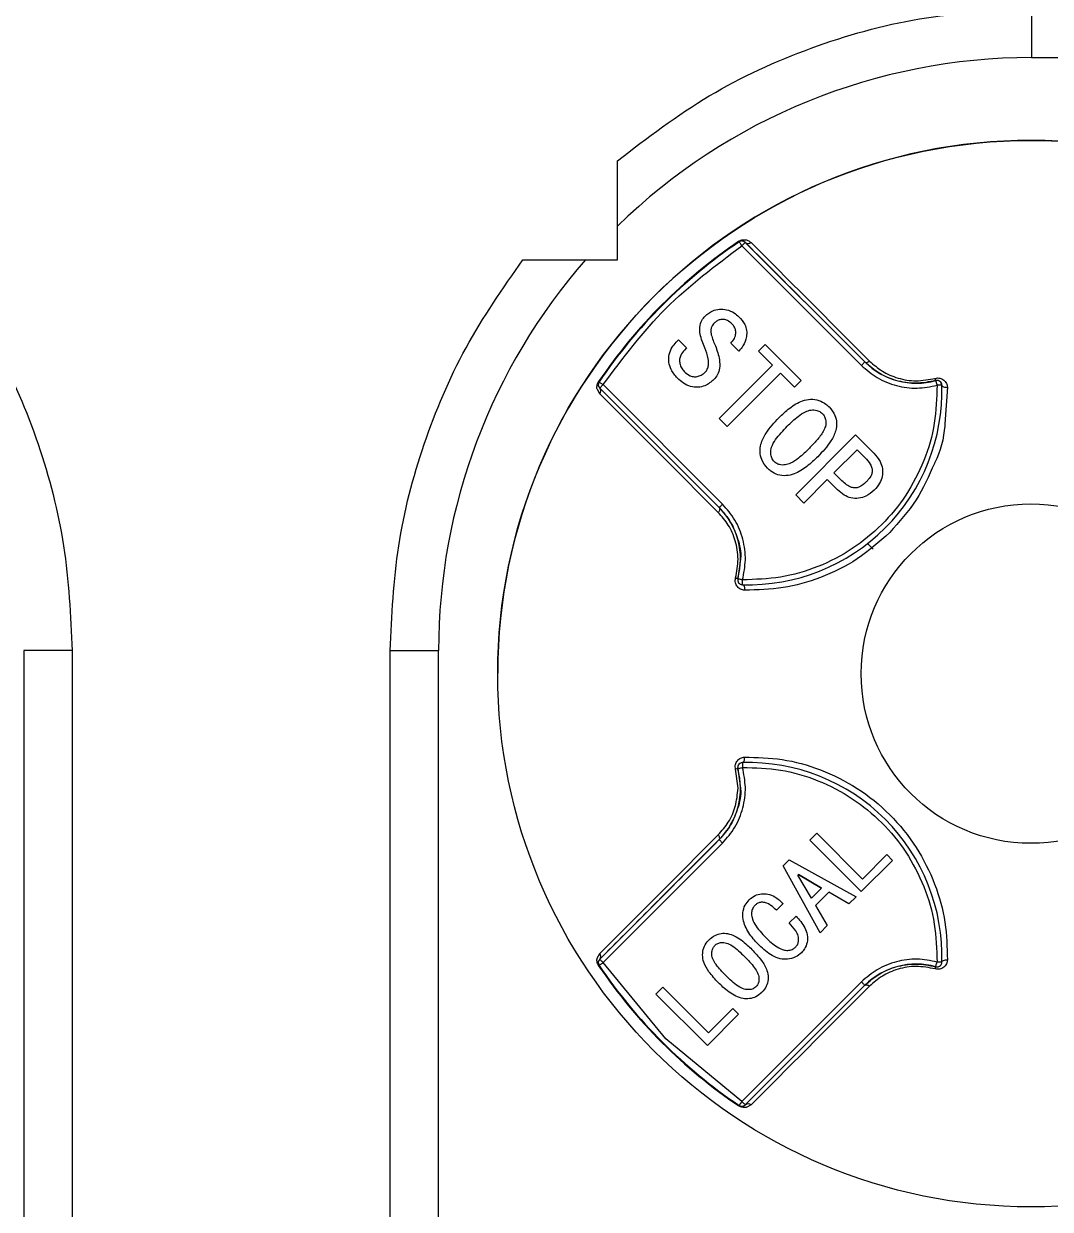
# Model space of a CAD drawing. Header units: millimetres. Extents: x 2028 to 4172, y 863 to 2379.
# Drawn here: x 2657.67 to 2700.04, y 2086.87 to 2135.79 of the extents above; entities that cross this region are included whole.
import ezdxf

# ---------------------------------------------------------------- set-up
doc = ezdxf.new("R2010")
doc.units = ezdxf.units.MM

msp = doc.modelspace()

# ---------------------------------------------------------------- linework, layer by layer
at = {"color": 7, "linetype": 'Continuous', "lineweight": 25}
for p, q in [((2699.259, 2136.387), (2699.259, 2134.387)), ((2699.259, 2134.387), (2749.75, 2134.387)), ((2682.177, 2126.049), (2682.177, 2130.135)), ((2687.186, 2126.807), (2687.199, 2126.787)), ((2687.199, 2126.787), (2687.199, 2126.787)), ((2687.311, 2126.622), (2692.244, 2121.689)), ((2687.453, 2126.763), (2692.385, 2121.83)), ((2687.453, 2126.763), (2687.453, 2126.763)), ((2678.276, 2126.049), (2682.177, 2126.049)), ((2686.173, 2123.436), (2686.173, 2123.436)), ((2686.897, 2123.407), (2686.897, 2123.407)), ((2686.031, 2123.056), (2686.031, 2123.056)), ((2687.06, 2123.03), (2687.06, 2123.03)), ((2684.596, 2122.64), (2684.697, 2122.741)), ((2684.697, 2122.741), (2685.03, 2122.408)), ((2685.03, 2122.408), (2684.943, 2122.321)), ((2685.03, 2122.408), (2684.943, 2122.321)), ((2687.187, 2122.278), (2686.854, 2122.611)), ((2687.187, 2122.278), (2686.854, 2122.611)), ((2687.997, 2122.278), (2688.272, 2122.553)), ((2688.272, 2122.553), (2689.763, 2121.062)), ((2684.74, 2121.888), (2684.74, 2121.888)), ((2684.943, 2122.321), (2684.943, 2122.321)), ((2687.187, 2122.278), (2687.187, 2122.278)), ((2688.576, 2121.699), (2687.997, 2122.278)), ((2688.576, 2121.699), (2687.997, 2122.278)), ((2685.932, 2121.847), (2685.932, 2121.847)), ((2686.376, 2119.499), (2688.576, 2121.699)), ((2688.576, 2121.699), (2688.576, 2121.699)), ((2692.385, 2121.83), (2692.385, 2121.83)), ((2681.418, 2121.006), (2681.398, 2121.02)), ((2681.418, 2121.006), (2681.418, 2121.006)), ((2684.654, 2121.163), (2684.654, 2121.163)), ((2686.159, 2121.105), (2686.159, 2121.105)), ((2688.909, 2121.366), (2686.709, 2119.166)), ((2688.909, 2121.366), (2686.709, 2119.166)), ((2689.488, 2120.787), (2688.909, 2121.366)), ((2688.909, 2121.366), (2688.909, 2121.366)), ((2689.488, 2120.787), (2688.909, 2121.366)), ((2689.763, 2121.062), (2689.488, 2120.787)), ((2689.763, 2121.062), (2689.488, 2120.787)), ((2681.446, 2120.517), (2681.347, 2120.695)), ((2681.384, 2120.894), (2681.384, 2120.894)), ((2686.375, 2115.82), (2681.442, 2120.753)), ((2686.516, 2115.961), (2681.584, 2120.894)), ((2689.488, 2120.787), (2689.488, 2120.787)), ((2695.567, 2120.63), (2695.567, 2120.63)), ((2695.791, 2120.784), (2695.687, 2119.272)), ((2686.709, 2119.166), (2686.376, 2119.499)), ((2686.709, 2119.166), (2686.376, 2119.499)), ((2690.631, 2119.702), (2690.631, 2119.702)), ((2686.709, 2119.166), (2686.709, 2119.166)), ((2689.184, 2119.181), (2689.184, 2119.181)), ((2690.742, 2119.122), (2690.742, 2119.122)), ((2689.531, 2116.344), (2692.006, 2118.819)), ((2692.006, 2118.819), (2692.759, 2118.066)), ((2688.535, 2118.311), (2688.535, 2118.311)), ((2691.109, 2117.256), (2692.064, 2118.211)), ((2691.109, 2117.256), (2692.064, 2118.211)), ((2692.064, 2118.211), (2692.397, 2117.878)), ((2692.064, 2118.211), (2692.064, 2118.211)), ((2692.064, 2118.211), (2692.397, 2117.878)), ((2690.443, 2117.921), (2690.443, 2117.921)), ((2692.397, 2117.878), (2692.397, 2117.878)), ((2688.373, 2117.444), (2688.373, 2117.444)), ((2691.442, 2116.923), (2691.109, 2117.256)), ((2691.109, 2117.256), (2691.109, 2117.256)), ((2692.689, 2117.334), (2692.689, 2117.334)), ((2690.834, 2116.981), (2689.864, 2116.011)), ((2690.834, 2116.981), (2689.864, 2116.011)), ((2691.253, 2116.561), (2690.834, 2116.981)), ((2690.834, 2116.981), (2690.834, 2116.981)), ((2691.253, 2116.561), (2690.834, 2116.981)), ((2691.253, 2116.561), (2691.253, 2116.561)), ((2692.773, 2116.546), (2692.773, 2116.546)), ((2689.864, 2116.011), (2689.531, 2116.344)), ((2689.864, 2116.011), (2689.531, 2116.344)), ((2689.864, 2116.011), (2689.864, 2116.011)), ((2692.499, 2114.339), (2692.729, 2114.109)), ((2687.252, 2113.696), (2687.144, 2112.895)), ((2687.137, 2112.842), (2687.137, 2112.842)), ((2687.331, 2112.642), (2687.337, 2112.842)), ((2657.674, 2109.923), (2657.674, 2062.346)), ((2659.674, 2109.923), (2659.674, 2062.146)), ((2672.795, 2062.146), (2672.795, 2109.923)), ((2674.795, 2062.346), (2674.795, 2109.923)), ((2677.234, 2108.995), (2677.234, 2108.995)), ((2687.331, 2105.3), (2687.337, 2105.1)), ((2687.152, 2104.243), (2687.051, 2105.026)), ((2687.137, 2105.101), (2687.137, 2105.101)), ((2687.144, 2105.047), (2687.253, 2104.24)), ((2690.116, 2102.099), (2690.401, 2102.384)), ((2690.401, 2102.384), (2692.287, 2100.498)), ((2681.442, 2097.19), (2686.375, 2102.122)), ((2681.584, 2097.048), (2686.516, 2101.981)), ((2686.375, 2102.122), (2686.375, 2102.122)), ((2692.237, 2099.977), (2690.116, 2102.099)), ((2692.237, 2099.977), (2690.116, 2102.099)), ((2692.287, 2100.498), (2693.292, 2101.503)), ((2693.292, 2101.503), (2693.528, 2101.267)), ((2689.012, 2101.044), (2689.26, 2101.292)), ((2690.538, 2098.278), (2689.012, 2101.044)), ((2690.538, 2098.278), (2689.012, 2101.044)), ((2689.26, 2101.292), (2692.026, 2099.766)), ((2693.528, 2101.267), (2692.237, 2099.977)), ((2693.528, 2101.267), (2692.237, 2099.977)), ((2689.645, 2100.684), (2689.62, 2100.66)), ((2689.645, 2100.684), (2689.62, 2100.66)), ((2690.178, 2099.704), (2689.62, 2100.66)), ((2689.62, 2100.66), (2689.62, 2100.66)), ((2689.645, 2100.684), (2690.6, 2100.126)), ((2689.645, 2100.684), (2689.645, 2100.684)), ((2690.6, 2100.126), (2689.645, 2100.684)), ((2690.6, 2100.126), (2690.178, 2099.704)), ((2690.898, 2099.952), (2690.352, 2099.407)), ((2690.898, 2099.952), (2690.352, 2099.407)), ((2690.6, 2100.126), (2690.6, 2100.126)), ((2691.729, 2099.469), (2690.898, 2099.952)), ((2690.898, 2099.952), (2690.898, 2099.952)), ((2691.729, 2099.469), (2690.898, 2099.952)), ((2692.237, 2099.977), (2692.237, 2099.977)), ((2687.846, 2099.407), (2687.846, 2099.407)), ((2689.012, 2099.481), (2688.739, 2099.208)), ((2689.012, 2099.481), (2688.739, 2099.208)), ((2690.352, 2099.407), (2690.836, 2098.575)), ((2690.352, 2099.407), (2690.352, 2099.407)), ((2692.026, 2099.766), (2691.729, 2099.469)), ((2692.026, 2099.766), (2691.729, 2099.469)), ((2691.729, 2099.469), (2691.729, 2099.469)), ((2688.739, 2099.208), (2688.739, 2099.208)), ((2689.26, 2098.687), (2689.545, 2098.972)), ((2687.739, 2098.869), (2687.739, 2098.869)), ((2690.836, 2098.575), (2690.538, 2098.278)), ((2690.836, 2098.575), (2690.538, 2098.278)), ((2689.647, 2098.105), (2689.647, 2098.105)), ((2690.538, 2098.278), (2690.538, 2098.278)), ((2681.34, 2097.234), (2681.446, 2097.425)), ((2686.196, 2097.757), (2686.196, 2097.757)), ((2688.032, 2097.757), (2688.032, 2097.757)), ((2689.769, 2097.459), (2689.769, 2097.459)), ((2681.384, 2097.049), (2681.384, 2097.049)), ((2681.418, 2096.936), (2681.398, 2096.923)), ((2681.442, 2097.19), (2681.442, 2097.19)), ((2684.173, 2093.91), (2681.584, 2097.048)), ((2686.092, 2097.255), (2686.092, 2097.255)), ((2687.424, 2097.298), (2687.424, 2097.298)), ((2695.567, 2097.295), (2695.567, 2097.295)), ((2687.984, 2096.558), (2687.984, 2096.558)), ((2683.765, 2095.747), (2684.05, 2096.032)), ((2684.05, 2096.032), (2685.935, 2094.147)), ((2686.345, 2096.218), (2686.345, 2096.218)), ((2692.244, 2096.253), (2687.311, 2091.321)), ((2692.385, 2096.112), (2687.453, 2091.179)), ((2685.886, 2093.626), (2683.765, 2095.747)), ((2685.886, 2093.626), (2683.765, 2095.747)), ((2688.131, 2095.821), (2688.131, 2095.821)), ((2685.935, 2094.147), (2686.94, 2095.152)), ((2686.94, 2095.152), (2687.176, 2094.916)), ((2687.176, 2094.916), (2685.886, 2093.626)), ((2687.176, 2094.916), (2685.886, 2093.626)), ((2687.311, 2091.321), (2684.173, 2093.91)), ((2685.886, 2093.626), (2685.886, 2093.626)), ((2687.186, 2091.135), (2687.199, 2091.155)), ((2687.688, 2091.183), (2687.51, 2091.085))]:
    msp.add_line(p, q, dxfattribs=at)
at = {"color": 7, "linetype": 'Continuous', "lineweight": 25, "flags": 128}
for points in [[(2687.311, 2126.622), (2687.289, 2126.654), (2687.268, 2126.685), (2687.249, 2126.714), (2687.232, 2126.739), (2687.218, 2126.759), (2687.208, 2126.775), (2687.201, 2126.784), (2687.199, 2126.787)], [(2687.453, 2126.763), (2687.45, 2126.76), (2687.442, 2126.752), (2687.429, 2126.739), (2687.411, 2126.722), (2687.39, 2126.7), (2687.365, 2126.676), (2687.339, 2126.649), (2687.311, 2126.622)], [(2687.688, 2126.759), (2688.171, 2126.277), (2688.693, 2125.755), (2689.254, 2125.193), (2689.852, 2124.595), (2690.486, 2123.961), (2691.153, 2123.294), (2691.852, 2122.595), (2692.581, 2121.867)], [(2692.385, 2121.83), (2692.382, 2121.828), (2692.374, 2121.82), (2692.361, 2121.807), (2692.344, 2121.789), (2692.322, 2121.768), (2692.298, 2121.743), (2692.271, 2121.717), (2692.244, 2121.689)], [(2692.385, 2121.83), (2692.401, 2121.818), (2692.421, 2121.811), (2692.444, 2121.809), (2692.47, 2121.811), (2692.497, 2121.819), (2692.525, 2121.83), (2692.554, 2121.847), (2692.581, 2121.867)], [(2681.418, 2121.006), (2681.421, 2121.004), (2681.431, 2120.997), (2681.446, 2120.987), (2681.466, 2120.973), (2681.492, 2120.956), (2681.52, 2120.937), (2681.551, 2120.916), (2681.584, 2120.894)], [(2695.31, 2121.061), (2695.311, 2121.058), (2695.314, 2121.047), (2695.319, 2121.029), (2695.325, 2121.005), (2695.334, 2120.976), (2695.343, 2120.942), (2695.353, 2120.906), (2695.363, 2120.869)], [(2681.442, 2120.753), (2681.445, 2120.755), (2681.453, 2120.763), (2681.466, 2120.776), (2681.484, 2120.794), (2681.505, 2120.815), (2681.53, 2120.84), (2681.556, 2120.866), (2681.584, 2120.894)], [(2686.339, 2115.624), (2685.61, 2116.353), (2684.911, 2117.052), (2684.244, 2117.719), (2683.61, 2118.353), (2683.012, 2118.951), (2682.451, 2119.512), (2681.928, 2120.035), (2681.446, 2120.517)], [(2695.563, 2120.874), (2695.559, 2120.874), (2695.548, 2120.874), (2695.53, 2120.873), (2695.505, 2120.873), (2695.474, 2120.872), (2695.44, 2120.871), (2695.402, 2120.87), (2695.363, 2120.869)], [(2695.563, 2120.874), (2695.568, 2120.854), (2695.582, 2120.835), (2695.604, 2120.817), (2695.633, 2120.803), (2695.668, 2120.792), (2695.707, 2120.785), (2695.749, 2120.782), (2695.791, 2120.784)], [(2686.375, 2115.82), (2686.387, 2115.804), (2686.394, 2115.784), (2686.396, 2115.761), (2686.394, 2115.735), (2686.387, 2115.708), (2686.375, 2115.68), (2686.359, 2115.652), (2686.339, 2115.624)], [(2686.375, 2115.82), (2686.378, 2115.823), (2686.386, 2115.831), (2686.399, 2115.844), (2686.416, 2115.861), (2686.438, 2115.883), (2686.462, 2115.907), (2686.489, 2115.934), (2686.516, 2115.961)], [(2687.144, 2112.895), (2687.148, 2112.894), (2687.159, 2112.891), (2687.176, 2112.886), (2687.2, 2112.88), (2687.23, 2112.872), (2687.263, 2112.862), (2687.299, 2112.852), (2687.337, 2112.842)], [(2687.331, 2112.642), (2687.351, 2112.637), (2687.371, 2112.623), (2687.388, 2112.601), (2687.402, 2112.572), (2687.413, 2112.537), (2687.42, 2112.498), (2687.423, 2112.456), (2687.421, 2112.414)], [(2659.674, 2109.923), (2659.283, 2109.923), (2658.908, 2109.923), (2658.562, 2109.923), (2658.259, 2109.923), (2658.011, 2109.923), (2657.826, 2109.923), (2657.712, 2109.923), (2657.674, 2109.923)], [(2672.795, 2109.923), (2673.186, 2109.923), (2673.561, 2109.923), (2673.907, 2109.923), (2674.21, 2109.923), (2674.458, 2109.923), (2674.643, 2109.923), (2674.757, 2109.923), (2674.795, 2109.923)], [(2687.331, 2105.3), (2687.351, 2105.306), (2687.371, 2105.319), (2687.388, 2105.341), (2687.402, 2105.37), (2687.413, 2105.405), (2687.42, 2105.444), (2687.423, 2105.486), (2687.421, 2105.528)], [(2687.144, 2105.047), (2687.148, 2105.048), (2687.159, 2105.051), (2687.176, 2105.056), (2687.2, 2105.063), (2687.23, 2105.071), (2687.263, 2105.08), (2687.299, 2105.09), (2687.337, 2105.1)], [(2681.446, 2097.425), (2681.928, 2097.908), (2682.451, 2098.43), (2683.012, 2098.991), (2683.61, 2099.59), (2684.244, 2100.223), (2684.911, 2100.89), (2685.61, 2101.589), (2686.339, 2102.318)], [(2686.375, 2102.122), (2686.387, 2102.139), (2686.394, 2102.158), (2686.396, 2102.182), (2686.394, 2102.207), (2686.387, 2102.234), (2686.375, 2102.263), (2686.359, 2102.291), (2686.339, 2102.318)], [(2686.375, 2102.122), (2686.378, 2102.12), (2686.386, 2102.112), (2686.399, 2102.099), (2686.416, 2102.081), (2686.438, 2102.059), (2686.462, 2102.035), (2686.489, 2102.009), (2686.516, 2101.981)], [(2681.418, 2096.936), (2681.421, 2096.939), (2681.431, 2096.945), (2681.446, 2096.955), (2681.466, 2096.969), (2681.492, 2096.986), (2681.52, 2097.005), (2681.551, 2097.026), (2681.584, 2097.048)], [(2681.442, 2097.19), (2681.445, 2097.187), (2681.453, 2097.179), (2681.466, 2097.166), (2681.484, 2097.148), (2681.505, 2097.127), (2681.53, 2097.102), (2681.556, 2097.076), (2681.584, 2097.048)], [(2695.31, 2096.881), (2695.311, 2096.885), (2695.314, 2096.896), (2695.319, 2096.914), (2695.325, 2096.938), (2695.334, 2096.967), (2695.343, 2097), (2695.353, 2097.036), (2695.363, 2097.074)], [(2695.563, 2097.068), (2695.559, 2097.068), (2695.548, 2097.068), (2695.53, 2097.069), (2695.505, 2097.07), (2695.474, 2097.07), (2695.44, 2097.072), (2695.402, 2097.073), (2695.363, 2097.074)], [(2695.563, 2097.068), (2695.568, 2097.088), (2695.582, 2097.108), (2695.604, 2097.125), (2695.633, 2097.139), (2695.668, 2097.15), (2695.707, 2097.157), (2695.749, 2097.16), (2695.791, 2097.158)], [(2692.581, 2096.076), (2691.852, 2095.347), (2691.153, 2094.648), (2690.486, 2093.981), (2689.852, 2093.347), (2689.254, 2092.749), (2688.693, 2092.188), (2688.171, 2091.665), (2687.688, 2091.183)], [(2692.385, 2096.112), (2692.382, 2096.115), (2692.374, 2096.123), (2692.361, 2096.136), (2692.344, 2096.153), (2692.322, 2096.175), (2692.298, 2096.199), (2692.271, 2096.226), (2692.244, 2096.253)], [(2692.385, 2096.112), (2692.401, 2096.124), (2692.421, 2096.131), (2692.444, 2096.134), (2692.47, 2096.131), (2692.497, 2096.124), (2692.525, 2096.112), (2692.554, 2096.096), (2692.581, 2096.076)], [(2687.311, 2091.321), (2687.289, 2091.288), (2687.268, 2091.257), (2687.249, 2091.229), (2687.232, 2091.204), (2687.218, 2091.183), (2687.208, 2091.168), (2687.201, 2091.158), (2687.199, 2091.155)], [(2687.453, 2091.179), (2687.45, 2091.182), (2687.442, 2091.19), (2687.429, 2091.203), (2687.411, 2091.221), (2687.39, 2091.242), (2687.365, 2091.267), (2687.339, 2091.293), (2687.311, 2091.321)]]:
    msp.add_lwpolyline(points, dxfattribs=at)
at = {"color": 7, "linetype": 'Continuous', "lineweight": 25}
for radius in [22, 7]:
    msp.add_circle((2699.234, 2108.971), radius, dxfattribs=at)
for centre, radius, start, end in [((2666.234, 2146.177), 91.48, 295.79271, 180), ((2666.234, 2146.177), 91.48, 180, 290.22656), ((2699.259, 2109.923), 24.464, 90, 134.2869), ((2699.234, 2108.971), 22, 359.9388, 179.9388), ((2699.234, 2108.971), 21.524, 124.039, 145.961), ((2699.234, 2108.971), 21.5, 124.039, 145.961), ((2699.234, 2108.971), 21.5, 124.039, 145.961), ((2687.311, 2126.622), 0.2, 45, 124.039), ((2687.573, 2126.899), 0.182, 228.6227, 309.5363), ((2699.259, 2109.923), 24.464, 138.762, 180), ((2694.507, 2123.952), 3, 225, 285.531), ((2681.584, 2120.894), 0.2, 145.961, 225), ((2694.63, 2120.955), 0.689, 8.9101, 16.8757), ((2695.363, 2120.869), 0.2, 1.6906, 105.531), ((2681.305, 2120.633), 0.182, 320.5221, 40.0844), ((2687.567, 2120.638), 8, 268.3094, 1.6906), ((2684.253, 2113.699), 3, 344.469, 45), ((2687.251, 2113.576), 0.689, 253.1246, 261.0883), ((2687.337, 2112.842), 0.2, 164.469, 268.3094), ((2687.337, 2105.1), 0.2, 91.6906, 135), ((2687.567, 2097.304), 8, 358.3094, 91.6906), ((2684.253, 2104.244), 3, 315, 15.531), ((2687.251, 2104.367), 0.688, 98.909, 106.876), ((2687.337, 2105.1), 0.2, 135, 195.531), ((2681.306, 2097.31), 0.182, 318.6226, 39.5362), ((2681.584, 2097.048), 0.2, 135, 214.039), ((2699.234, 2108.971), 21.5, 214.039, 235.961), ((2694.507, 2093.991), 3, 74.469, 135), ((2695.363, 2097.074), 0.2, 254.469, 315), ((2695.363, 2097.074), 0.2, 315, 358.3094), ((2699.234, 2108.971), 21.524, 214.039, 235.961), ((2694.63, 2096.988), 0.689, 343.1243, 351.0894), ((2687.311, 2091.321), 0.2, 235.961, 315), ((2687.573, 2091.043), 0.182, 50.5221, 130.0859)]:
    msp.add_arc(centre, radius, start, end, dxfattribs=at)
for points in [[(2666.234, 2052.437), (2663.167, 2052.524), (2657.032, 2052.698), (2647.917, 2054.101), (2638.979, 2056.326), (2630.304, 2059.434), (2621.974, 2063.372), (2614.071, 2068.11), (2606.671, 2073.598), (2599.843, 2079.786), (2593.656, 2086.613), (2588.167, 2094.014), (2583.43, 2101.917), (2579.491, 2110.247), (2576.383, 2118.922), (2574.158, 2127.86), (2572.755, 2136.974), (2572.581, 2143.11), (2572.494, 2146.177)], [(2759.975, 2146.177), (2759.888, 2143.11), (2759.714, 2136.974), (2758.311, 2127.86), (2756.086, 2118.922), (2752.978, 2110.247), (2749.039, 2101.917), (2744.302, 2094.014), (2738.813, 2086.613), (2732.626, 2079.786), (2725.798, 2073.598), (2718.398, 2068.11), (2710.494, 2063.372), (2702.165, 2059.434), (2693.49, 2056.326), (2684.552, 2054.101), (2675.437, 2052.698), (2669.302, 2052.524), (2666.234, 2052.437)], [(2682.177, 2130.135), (2683.41, 2131.075), (2685.875, 2132.954), (2690.124, 2134.885), (2694.616, 2136.153), (2697.711, 2136.309), (2699.259, 2136.387)], [(2763.908, 2135.388), (2763.384, 2131.736), (2762.336, 2124.433), (2759.216, 2113.79), (2755.008, 2103.547), (2749.653, 2093.846), (2743.248, 2084.807), (2735.867, 2076.545), (2727.605, 2069.163), (2718.566, 2062.759), (2708.865, 2057.403), (2698.622, 2053.196), (2687.979, 2050.076), (2680.676, 2049.028), (2677.024, 2048.504)], [(2763.705, 2128.845), (2763.019, 2125.551), (2761.646, 2118.963), (2758.326, 2109.41), (2754.122, 2100.227), (2748.986, 2091.524), (2742.997, 2083.387), (2736.209, 2075.903), (2728.696, 2069.147), (2720.534, 2063.193), (2711.809, 2058.094), (2702.607, 2053.93), (2693.041, 2050.65), (2686.447, 2049.305), (2683.15, 2048.633)], [(2681.584, 2120.894), (2682.401, 2121.986), (2684.035, 2124.17), (2686.219, 2125.804), (2687.311, 2126.622)], [(2692.385, 2121.83), (2691.421, 2122.795), (2689.492, 2124.724), (2688.132, 2126.083), (2687.453, 2126.763)], [(2654.192, 2126.049), (2655.019, 2124.862), (2656.673, 2122.487), (2658.363, 2118.472), (2659.47, 2114.259), (2659.606, 2111.368), (2659.674, 2109.923)], [(2672.795, 2109.923), (2672.863, 2111.368), (2672.999, 2114.259), (2674.106, 2118.472), (2675.796, 2122.487), (2677.449, 2124.862), (2678.276, 2126.049)], [(2686.375, 2102.122), (2685.41, 2101.158), (2683.482, 2099.229), (2682.122, 2097.87), (2681.442, 2097.19)]]:
    msp.add_open_spline(points, degree=3, dxfattribs=at)
for points, knots in [([(2687.186, 2126.807), (2687.199, 2126.816), (2687.226, 2126.833), (2687.286, 2126.859), (2687.386, 2126.881), (2687.548, 2126.867), (2687.632, 2126.803), (2687.688, 2126.759)], [0, 0, 0, 0, 0.057712, 0.117064, 0.25153, 0.501177, 1, 1, 1, 1]), ([(2687.453, 2126.763), (2687.428, 2126.783), (2687.39, 2126.813), (2687.315, 2126.825), (2687.26, 2126.817), (2687.226, 2126.803), (2687.21, 2126.794), (2687.203, 2126.79), (2687.199, 2126.787)], [0, 0, 0, 0, 0.500032, 0.773163, 0.911126, 0.959646, 0.980448, 1, 1, 1, 1]), ([(2685.797, 2123.725), (2685.894, 2123.807), (2686.067, 2123.951), (2686.386, 2124.022), (2686.695, 2123.995), (2686.976, 2123.884), (2687.124, 2123.752), (2687.187, 2123.696)], [0, 0, 0, 0, 0.2426698, 0.4294767, 0.6156339, 0.8389691, 1, 1, 1, 1]), ([(2685.783, 2122.408), (2685.705, 2122.595), (2685.589, 2122.871), (2685.56, 2123.269), (2685.635, 2123.537), (2685.748, 2123.668), (2685.797, 2123.725)], [0, 0, 0, 0, 0.428369, 0.6335505, 0.8408689, 1, 1, 1, 1]), ([(2686.173, 2123.436), (2686.131, 2123.384), (2686.058, 2123.294), (2686.016, 2123.12), (2686.064, 2122.85), (2686.152, 2122.645), (2686.217, 2122.495)], [0, 0, 0, 0, 0.196092, 0.338428, 0.515662, 1, 1, 1, 1]), ([(2686.897, 2123.407), (2686.84, 2123.456), (2686.743, 2123.541), (2686.565, 2123.594), (2686.406, 2123.585), (2686.272, 2123.524), (2686.204, 2123.463), (2686.173, 2123.436)], [0, 0, 0, 0, 0.273741, 0.469785, 0.666347, 0.848138, 1, 1, 1, 1]), ([(2686.897, 2123.407), (2686.84, 2123.456), (2686.743, 2123.541), (2686.565, 2123.594), (2686.406, 2123.585), (2686.272, 2123.524), (2686.204, 2123.463), (2686.173, 2123.436)], [0, 0, 0, 0, 0.273741, 0.469785, 0.666347, 0.848138, 1, 1, 1, 1]), ([(2686.854, 2122.611), (2686.91, 2122.671), (2687.017, 2122.784), (2687.067, 2122.99), (2687.054, 2123.166), (2686.991, 2123.303), (2686.927, 2123.374), (2686.897, 2123.407)], [0, 0, 0, 0, 0.271428, 0.5099, 0.681019, 0.852199, 1, 1, 1, 1]), ([(2687.187, 2123.696), (2687.276, 2123.595), (2687.423, 2123.429), (2687.522, 2123.133), (2687.501, 2122.825), (2687.396, 2122.521), (2687.247, 2122.348), (2687.187, 2122.278)], [0, 0, 0, 0, 0.252592, 0.41193, 0.571985, 0.826889, 1, 1, 1, 1]), ([(2684.654, 2121.163), (2684.557, 2121.275), (2684.388, 2121.467), (2684.279, 2121.82), (2684.298, 2122.144), (2684.409, 2122.43), (2684.538, 2122.575), (2684.596, 2122.64)], [0, 0, 0, 0, 0.264487, 0.457861, 0.651756, 0.843286, 1, 1, 1, 1]), ([(2685.797, 2121.409), (2685.829, 2121.449), (2685.897, 2121.532), (2685.944, 2121.728), (2685.923, 2122.031), (2685.837, 2122.262), (2685.783, 2122.408)], [0, 0, 0, 0, 0.143744, 0.301533, 0.558519, 1, 1, 1, 1]), ([(2686.217, 2122.495), (2686.286, 2122.304), (2686.394, 2122.005), (2686.407, 2121.593), (2686.327, 2121.306), (2686.213, 2121.17), (2686.159, 2121.105)], [0, 0, 0, 0, 0.409467, 0.643428, 0.829197, 1, 1, 1, 1]), ([(2684.943, 2122.321), (2684.887, 2122.256), (2684.79, 2122.146), (2684.732, 2121.944), (2684.746, 2121.76), (2684.805, 2121.581), (2684.888, 2121.485), (2684.929, 2121.438)], [0, 0, 0, 0, 0.25891, 0.438957, 0.619223, 0.812916, 1, 1, 1, 1]), ([(2684.929, 2121.438), (2685.006, 2121.37), (2685.125, 2121.264), (2685.338, 2121.21), (2685.513, 2121.233), (2685.673, 2121.299), (2685.758, 2121.375), (2685.797, 2121.409)], [0, 0, 0, 0, 0.308723, 0.481176, 0.653403, 0.84143, 1, 1, 1, 1]), ([(2692.244, 2121.689), (2692.454, 2121.508), (2692.883, 2121.139), (2693.684, 2120.824), (2694.537, 2120.704), (2695.091, 2120.814), (2695.363, 2120.869)], [0, 0, 0, 0, 0.245589, 0.5, 0.754411, 1, 1, 1, 1]), ([(2695.31, 2121.061), (2695.038, 2121.009), (2694.477, 2120.901), (2693.673, 2121.038), (2692.946, 2121.344), (2692.579, 2121.662), (2692.385, 2121.83)], [0, 0, 0, 0, 0.242664, 0.499933, 0.73499, 1, 1, 1, 1]), ([(2692.581, 2121.867), (2692.748, 2121.721), (2693.081, 2121.428), (2693.742, 2121.141), (2694.501, 2121.006), (2695.026, 2121.105), (2695.288, 2121.154)], [0, 0, 0, 0, 0.24976, 0.500155, 0.750188, 1, 1, 1, 1]), ([(2681.347, 2120.695), (2681.345, 2120.699), (2681.324, 2120.735), (2681.326, 2120.82), (2681.346, 2120.919), (2681.372, 2120.979), (2681.389, 2121.006), (2681.398, 2121.02)], [0, 0, 0, 0, 0.064165, 0.529616, 0.781144, 0.892106, 1, 1, 1, 1]), ([(2686.159, 2121.105), (2686.042, 2121.007), (2685.847, 2120.844), (2685.494, 2120.77), (2685.185, 2120.809), (2684.894, 2120.945), (2684.734, 2121.09), (2684.654, 2121.163)], [0, 0, 0, 0, 0.264859, 0.442595, 0.620083, 0.807926, 1, 1, 1, 1]), ([(2686.159, 2121.105), (2686.042, 2121.007), (2685.847, 2120.844), (2685.494, 2120.77), (2685.185, 2120.809), (2684.894, 2120.945), (2684.734, 2121.09), (2684.654, 2121.163)], [0, 0, 0, 0, 0.264859, 0.442595, 0.620083, 0.807926, 1, 1, 1, 1]), ([(2695.288, 2121.154), (2695.32, 2121.161), (2695.385, 2121.174), (2695.481, 2121.163), (2695.569, 2121.133), (2695.67, 2121.068), (2695.765, 2120.953), (2695.783, 2120.84), (2695.791, 2120.784)], [0, 0, 0, 0, 0.123611, 0.250214, 0.373313, 0.501044, 0.749966, 1, 1, 1, 1]), ([(2695.505, 2121.01), (2695.493, 2121.021), (2695.47, 2121.04), (2695.424, 2121.061), (2695.379, 2121.07), (2695.338, 2121.068), (2695.319, 2121.063), (2695.31, 2121.061)], [0, 0, 0, 0, 0.273059, 0.500453, 0.767114, 0.88663, 1, 1, 1, 1]), ([(2695.563, 2120.874), (2695.563, 2120.884), (2695.561, 2120.909), (2695.547, 2120.957), (2695.521, 2120.99), (2695.505, 2121.01)], [0, 0, 0, 0, 0.181202, 0.501499, 1, 1, 1, 1]), ([(2695.363, 2120.869), (2695.348, 2120.344), (2695.318, 2119.283), (2694.864, 2117.74), (2694.127, 2116.318), (2693.119, 2115.086), (2691.887, 2114.078), (2690.466, 2113.341), (2688.922, 2112.888), (2687.861, 2112.857), (2687.337, 2112.842)], [0, 0, 0, 0, 0.123694, 0.25, 0.376306, 0.5, 0.623694, 0.75, 0.876306, 1, 1, 1, 1]), ([(2688.836, 2119.528), (2688.982, 2119.665), (2689.274, 2119.941), (2689.719, 2120.222), (2690.148, 2120.312), (2690.492, 2120.264), (2690.745, 2120.128), (2690.866, 2120.014), (2690.906, 2119.977)], [0, 0, 0, 0, 0.251272, 0.504268, 0.648099, 0.792244, 0.930746, 1, 1, 1, 1]), ([(2690.906, 2119.977), (2690.999, 2119.865), (2691.16, 2119.672), (2691.232, 2119.316), (2691.191, 2118.947), (2690.94, 2118.451), (2690.638, 2118.129), (2690.443, 2117.921)], [0, 0, 0, 0, 0.179746, 0.312327, 0.444455, 0.642444, 1, 1, 1, 1]), ([(2688.373, 2117.444), (2688.279, 2117.558), (2688.115, 2117.756), (2688.047, 2118.121), (2688.091, 2118.502), (2688.344, 2119.002), (2688.647, 2119.326), (2688.836, 2119.528)], [0, 0, 0, 0, 0.181516, 0.31559, 0.449052, 0.655207, 1, 1, 1, 1]), ([(2689.184, 2119.181), (2689.329, 2119.319), (2689.56, 2119.54), (2689.89, 2119.775), (2690.162, 2119.859), (2690.384, 2119.848), (2690.543, 2119.782), (2690.609, 2119.722), (2690.631, 2119.702)], [0, 0, 0, 0, 0.352152, 0.564272, 0.704386, 0.844226, 0.946602, 1, 1, 1, 1]), ([(2689.184, 2119.181), (2689.329, 2119.319), (2689.56, 2119.54), (2689.89, 2119.775), (2690.162, 2119.859), (2690.384, 2119.848), (2690.543, 2119.782), (2690.609, 2119.722), (2690.631, 2119.702)], [0, 0, 0, 0, 0.352152, 0.564272, 0.704386, 0.844226, 0.946602, 1, 1, 1, 1]), ([(2690.631, 2119.702), (2690.664, 2119.663), (2690.736, 2119.577), (2690.785, 2119.389), (2690.771, 2119.172), (2690.644, 2118.894), (2690.411, 2118.595), (2690.201, 2118.378), (2690.096, 2118.269)], [0, 0, 0, 0, 0.089191, 0.196684, 0.333078, 0.466728, 0.730437, 1, 1, 1, 1]), ([(2688.648, 2117.719), (2688.608, 2117.769), (2688.531, 2117.866), (2688.493, 2118.081), (2688.525, 2118.35), (2688.764, 2118.743), (2689.014, 2119.004), (2689.184, 2119.181)], [0, 0, 0, 0, 0.109631, 0.214352, 0.370161, 0.57218, 1, 1, 1, 1]), ([(2695.687, 2119.272), (2695.685, 2119.244), (2695.651, 2118.713), (2695.51, 2118.139), (2695.258, 2117.642), (2695.255, 2117.636)], [0, 0, 0, 0, 0.052263, 0.987912, 1, 1, 1, 1]), ([(2690.096, 2118.269), (2689.951, 2118.131), (2689.712, 2117.902), (2689.376, 2117.66), (2689.1, 2117.572), (2688.89, 2117.577), (2688.736, 2117.64), (2688.673, 2117.697), (2688.648, 2117.719)], [0, 0, 0, 0, 0.35098, 0.581264, 0.716481, 0.851787, 0.942273, 1, 1, 1, 1]), ([(2692.759, 2118.066), (2692.855, 2117.956), (2693.022, 2117.767), (2693.131, 2117.421), (2693.117, 2117.109), (2693, 2116.801), (2692.853, 2116.637), (2692.773, 2116.546)], [0, 0, 0, 0, 0.25359, 0.435459, 0.617929, 0.790356, 1, 1, 1, 1]), ([(2690.443, 2117.921), (2690.298, 2117.784), (2690.006, 2117.508), (2689.564, 2117.223), (2689.139, 2117.12), (2688.797, 2117.156), (2688.541, 2117.289), (2688.418, 2117.403), (2688.373, 2117.444)], [0, 0, 0, 0, 0.250812, 0.503138, 0.646599, 0.790783, 0.924124, 1, 1, 1, 1]), ([(2690.443, 2117.921), (2690.298, 2117.784), (2690.006, 2117.508), (2689.564, 2117.223), (2689.139, 2117.12), (2688.797, 2117.156), (2688.541, 2117.289), (2688.418, 2117.403), (2688.373, 2117.444)], [0, 0, 0, 0, 0.250812, 0.503138, 0.646599, 0.790783, 0.924124, 1, 1, 1, 1]), ([(2692.397, 2117.878), (2692.474, 2117.794), (2692.59, 2117.668), (2692.677, 2117.466), (2692.698, 2117.314), (2692.651, 2117.144), (2692.555, 2117), (2692.47, 2116.911), (2692.44, 2116.879)], [0, 0, 0, 0, 0.291497, 0.44073, 0.560786, 0.681124, 0.886746, 1, 1, 1, 1]), ([(2695.255, 2117.636), (2695.029, 2117.123), (2694.576, 2116.093), (2693.801, 2115.227), (2693.413, 2114.793)], [0, 0, 0, 0, 0.498004, 1, 1, 1, 1]), ([(2692.773, 2116.546), (2692.665, 2116.453), (2692.477, 2116.289), (2692.13, 2116.187), (2691.814, 2116.206), (2691.507, 2116.333), (2691.343, 2116.481), (2691.253, 2116.561)], [0, 0, 0, 0, 0.246664, 0.431134, 0.61605, 0.790801, 1, 1, 1, 1]), ([(2692.773, 2116.546), (2692.665, 2116.453), (2692.477, 2116.289), (2692.13, 2116.187), (2691.814, 2116.206), (2691.507, 2116.333), (2691.343, 2116.481), (2691.253, 2116.561)], [0, 0, 0, 0, 0.246664, 0.431134, 0.61605, 0.790801, 1, 1, 1, 1]), ([(2692.44, 2116.879), (2692.346, 2116.794), (2692.214, 2116.674), (2691.987, 2116.619), (2691.809, 2116.655), (2691.621, 2116.757), (2691.503, 2116.866), (2691.442, 2116.923)], [0, 0, 0, 0, 0.321352, 0.453721, 0.586607, 0.782613, 1, 1, 1, 1]), ([(2687.051, 2112.917), (2687.1, 2113.179), (2687.199, 2113.704), (2687.064, 2114.463), (2686.777, 2115.124), (2686.485, 2115.458), (2686.339, 2115.624)], [0, 0, 0, 0, 0.249812, 0.499845, 0.75024, 1, 1, 1, 1]), ([(2686.375, 2115.82), (2686.545, 2115.626), (2686.865, 2115.26), (2687.153, 2114.531), (2687.292, 2113.992), (2687.252, 2113.7), (2687.252, 2113.696)], [0, 0, 0, 0, 0.348132, 0.656893, 0.994853, 1, 1, 1, 1]), ([(2687.337, 2112.842), (2687.391, 2113.114), (2687.501, 2113.669), (2687.381, 2114.521), (2687.066, 2115.322), (2686.697, 2115.751), (2686.516, 2115.961)], [0, 0, 0, 0, 0.245589, 0.5, 0.754411, 1, 1, 1, 1]), ([(2693.413, 2114.793), (2692.976, 2114.408), (2692.104, 2113.637), (2690.573, 2112.897), (2688.981, 2112.451), (2687.951, 2112.427), (2687.421, 2112.414)], [0, 0, 0, 0, 0.249705, 0.499612, 0.742897, 1, 1, 1, 1]), ([(2687.421, 2112.414), (2687.365, 2112.422), (2687.252, 2112.44), (2687.137, 2112.535), (2687.073, 2112.635), (2687.042, 2112.724), (2687.031, 2112.82), (2687.044, 2112.885), (2687.051, 2112.917)], [0, 0, 0, 0, 0.249602, 0.498297, 0.625716, 0.748628, 0.875804, 1, 1, 1, 1]), ([(2687.051, 2105.026), (2687.044, 2105.057), (2687.031, 2105.122), (2687.042, 2105.218), (2687.072, 2105.306), (2687.137, 2105.407), (2687.252, 2105.502), (2687.365, 2105.52), (2687.421, 2105.528)], [0, 0, 0, 0, 0.123692, 0.250213, 0.373441, 0.501044, 0.749966, 1, 1, 1, 1]), ([(2687.331, 2105.3), (2687.322, 2105.3), (2687.295, 2105.298), (2687.245, 2105.282), (2687.195, 2105.247), (2687.158, 2105.195), (2687.14, 2105.146), (2687.134, 2105.096), (2687.141, 2105.062), (2687.144, 2105.047)], [0, 0, 0, 0, 0.0858052, 0.25106, 0.5005164, 0.655876, 0.7885052, 0.9015382, 1, 1, 1, 1]), ([(2687.421, 2105.528), (2687.936, 2105.516), (2688.965, 2105.492), (2690.561, 2105.056), (2692.09, 2104.294), (2693.455, 2103.195), (2694.555, 2101.831), (2695.318, 2100.301), (2695.755, 2098.704), (2695.779, 2097.674), (2695.791, 2097.158)], [0, 0, 0, 0, 0.125198, 0.2499957, 0.3751716, 0.4997698, 0.6246825, 0.749695, 0.8746376, 1, 1, 1, 1]), ([(2686.516, 2101.981), (2686.697, 2102.191), (2687.066, 2102.62), (2687.381, 2103.421), (2687.501, 2104.274), (2687.391, 2104.828), (2687.337, 2105.1)], [0, 0, 0, 0, 0.245589, 0.5, 0.754411, 1, 1, 1, 1]), ([(2687.337, 2105.1), (2687.861, 2105.085), (2688.922, 2105.055), (2690.466, 2104.601), (2691.887, 2103.864), (2693.119, 2102.857), (2694.127, 2101.624), (2694.864, 2100.203), (2695.318, 2098.659), (2695.348, 2097.599), (2695.363, 2097.074)], [0, 0, 0, 0, 0.123694, 0.25, 0.376306, 0.5, 0.623694, 0.75, 0.876306, 1, 1, 1, 1]), ([(2686.339, 2102.318), (2686.484, 2102.485), (2686.774, 2102.819), (2687.076, 2103.478), (2687.127, 2103.988), (2687.152, 2104.243)], [0, 0, 0, 0, 0.33293, 0.666707, 1, 1, 1, 1]), ([(2687.253, 2104.24), (2687.253, 2104.238), (2687.292, 2103.948), (2687.153, 2103.411), (2686.865, 2102.683), (2686.545, 2102.316), (2686.375, 2102.122)], [0, 0, 0, 0, 0.002694, 0.341482, 0.651018, 1, 1, 1, 1]), ([(2687.61, 2099.642), (2687.688, 2099.708), (2687.836, 2099.832), (2688.115, 2099.902), (2688.398, 2099.888), (2688.721, 2099.759), (2688.904, 2099.584), (2689.012, 2099.481)], [0, 0, 0, 0, 0.1906015, 0.3593498, 0.5272198, 0.7195567, 1, 1, 1, 1]), ([(2688.032, 2097.757), (2687.895, 2097.903), (2687.62, 2098.198), (2687.374, 2098.668), (2687.336, 2099.098), (2687.417, 2099.415), (2687.55, 2099.572), (2687.61, 2099.642)], [0, 0, 0, 0, 0.278953, 0.561275, 0.716356, 0.872487, 1, 1, 1, 1]), ([(2687.846, 2099.407), (2687.813, 2099.368), (2687.741, 2099.283), (2687.697, 2099.102), (2687.723, 2098.873), (2687.901, 2098.499), (2688.137, 2098.253), (2688.305, 2098.079)], [0, 0, 0, 0, 0.097252, 0.212876, 0.346268, 0.536623, 1, 1, 1, 1]), ([(2688.739, 2099.208), (2688.666, 2099.277), (2688.531, 2099.403), (2688.325, 2099.517), (2688.146, 2099.551), (2688.007, 2099.525), (2687.909, 2099.466), (2687.862, 2099.422), (2687.846, 2099.407)], [0, 0, 0, 0, 0.29136, 0.535096, 0.673308, 0.812563, 0.935255, 1, 1, 1, 1]), ([(2688.739, 2099.208), (2688.666, 2099.277), (2688.531, 2099.403), (2688.325, 2099.517), (2688.146, 2099.551), (2688.007, 2099.525), (2687.909, 2099.466), (2687.862, 2099.422), (2687.846, 2099.407)], [0, 0, 0, 0, 0.29136, 0.535096, 0.673308, 0.812563, 0.935255, 1, 1, 1, 1]), ([(2689.545, 2098.972), (2689.679, 2098.82), (2689.882, 2098.59), (2690.028, 2098.199), (2690.017, 2097.888), (2689.921, 2097.631), (2689.813, 2097.508), (2689.769, 2097.459)], [0, 0, 0, 0, 0.351866, 0.532632, 0.714759, 0.884894, 1, 1, 1, 1]), ([(2689.533, 2097.695), (2689.565, 2097.735), (2689.627, 2097.813), (2689.658, 2097.976), (2689.649, 2098.166), (2689.51, 2098.422), (2689.359, 2098.582), (2689.26, 2098.687)], [0, 0, 0, 0, 0.132852, 0.257107, 0.423406, 0.622223, 1, 1, 1, 1]), ([(2686.345, 2096.218), (2686.207, 2096.365), (2685.968, 2096.619), (2685.737, 2097.014), (2685.672, 2097.364), (2685.722, 2097.661), (2685.842, 2097.867), (2685.933, 2097.964), (2685.96, 2097.992)], [0, 0, 0, 0, 0.29336, 0.511467, 0.658407, 0.805673, 0.942273, 1, 1, 1, 1]), ([(2685.96, 2097.992), (2686.037, 2098.059), (2686.182, 2098.184), (2686.455, 2098.266), (2686.734, 2098.258), (2687.118, 2098.118), (2687.441, 2097.868), (2687.66, 2097.656), (2687.722, 2097.595)], [0, 0, 0, 0, 0.148277, 0.278554, 0.408484, 0.552088, 0.872274, 1, 1, 1, 1]), ([(2688.305, 2098.079), (2688.45, 2097.94), (2688.675, 2097.724), (2689.02, 2097.56), (2689.255, 2097.548), (2689.421, 2097.596), (2689.5, 2097.666), (2689.533, 2097.695)], [0, 0, 0, 0, 0.421141, 0.650944, 0.779664, 0.909635, 1, 1, 1, 1]), ([(2686.643, 2096.516), (2686.504, 2096.661), (2686.309, 2096.865), (2686.114, 2097.163), (2686.059, 2097.382), (2686.076, 2097.574), (2686.14, 2097.697), (2686.185, 2097.745), (2686.196, 2097.757)], [0, 0, 0, 0, 0.4112408, 0.5793857, 0.7227485, 0.8660035, 0.96618, 1, 1, 1, 1]), ([(2686.196, 2097.757), (2686.236, 2097.789), (2686.315, 2097.854), (2686.487, 2097.889), (2686.695, 2097.868), (2687.034, 2097.676), (2687.26, 2097.457), (2687.424, 2097.298)], [0, 0, 0, 0, 0.104522, 0.209348, 0.351191, 0.528915, 1, 1, 1, 1]), ([(2686.196, 2097.757), (2686.236, 2097.789), (2686.315, 2097.854), (2686.487, 2097.889), (2686.695, 2097.868), (2687.034, 2097.676), (2687.26, 2097.457), (2687.424, 2097.298)], [0, 0, 0, 0, 0.104522, 0.209348, 0.351191, 0.528915, 1, 1, 1, 1]), ([(2687.722, 2097.595), (2687.859, 2097.449), (2688.105, 2097.188), (2688.344, 2096.787), (2688.411, 2096.429), (2688.361, 2096.137), (2688.242, 2095.94), (2688.157, 2095.848), (2688.131, 2095.821)], [0, 0, 0, 0, 0.292886, 0.524338, 0.670134, 0.816655, 0.945975, 1, 1, 1, 1]), ([(2689.769, 2097.459), (2689.691, 2097.393), (2689.525, 2097.254), (2689.208, 2097.179), (2688.874, 2097.194), (2688.455, 2097.369), (2688.2, 2097.602), (2688.032, 2097.757)], [0, 0, 0, 0, 0.153253, 0.324924, 0.478859, 0.655839, 1, 1, 1, 1]), ([(2689.769, 2097.459), (2689.691, 2097.393), (2689.525, 2097.254), (2689.208, 2097.179), (2688.874, 2097.194), (2688.455, 2097.369), (2688.2, 2097.602), (2688.032, 2097.757)], [0, 0, 0, 0, 0.153253, 0.324924, 0.478859, 0.655839, 1, 1, 1, 1]), ([(2681.398, 2096.923), (2681.389, 2096.936), (2681.372, 2096.963), (2681.346, 2097.023), (2681.323, 2097.124), (2681.333, 2097.19), (2681.34, 2097.234)], [0, 0, 0, 0, 0.115228, 0.233758, 0.501873, 1, 1, 1, 1]), ([(2687.424, 2097.298), (2687.563, 2097.153), (2687.761, 2096.947), (2687.959, 2096.649), (2688.021, 2096.442), (2688.016, 2096.269), (2687.968, 2096.14), (2687.917, 2096.082), (2687.896, 2096.057)], [0, 0, 0, 0, 0.409684, 0.583644, 0.725379, 0.843759, 0.932231, 1, 1, 1, 1]), ([(2695.363, 2097.074), (2695.091, 2097.128), (2694.537, 2097.238), (2693.684, 2097.118), (2692.883, 2096.803), (2692.454, 2096.434), (2692.244, 2096.253)], [0, 0, 0, 0, 0.245589, 0.5, 0.754411, 1, 1, 1, 1]), ([(2692.385, 2096.112), (2692.579, 2096.28), (2692.946, 2096.598), (2693.673, 2096.904), (2694.477, 2097.041), (2695.038, 2096.933), (2695.31, 2096.881)], [0, 0, 0, 0, 0.265019, 0.500067, 0.757342, 1, 1, 1, 1]), ([(2695.791, 2097.158), (2695.783, 2097.102), (2695.766, 2096.989), (2695.67, 2096.875), (2695.57, 2096.81), (2695.481, 2096.78), (2695.385, 2096.768), (2695.32, 2096.781), (2695.288, 2096.788)], [0, 0, 0, 0, 0.249602, 0.498296, 0.625589, 0.748629, 0.875722, 1, 1, 1, 1]), ([(2687.896, 2096.057), (2687.856, 2096.025), (2687.775, 2095.959), (2687.598, 2095.925), (2687.382, 2095.945), (2687.035, 2096.136), (2686.807, 2096.357), (2686.643, 2096.516)], [0, 0, 0, 0, 0.102727, 0.209545, 0.355438, 0.53569, 1, 1, 1, 1]), ([(2695.288, 2096.788), (2695.026, 2096.837), (2694.501, 2096.936), (2693.742, 2096.801), (2693.081, 2096.514), (2692.748, 2096.222), (2692.581, 2096.076)], [0, 0, 0, 0, 0.249812, 0.499845, 0.75024, 1, 1, 1, 1]), ([(2688.131, 2095.821), (2688.054, 2095.755), (2687.907, 2095.629), (2687.63, 2095.548), (2687.342, 2095.556), (2686.951, 2095.697), (2686.623, 2095.948), (2686.406, 2096.159), (2686.345, 2096.218)], [0, 0, 0, 0, 0.146535, 0.278399, 0.409738, 0.559567, 0.875154, 1, 1, 1, 1]), ([(2688.131, 2095.821), (2688.054, 2095.755), (2687.907, 2095.629), (2687.63, 2095.548), (2687.342, 2095.556), (2686.951, 2095.697), (2686.623, 2095.948), (2686.406, 2096.159), (2686.345, 2096.218)], [0, 0, 0, 0, 0.146535, 0.278399, 0.409738, 0.559567, 0.875154, 1, 1, 1, 1]), ([(2687.51, 2091.085), (2687.506, 2091.082), (2687.471, 2091.061), (2687.385, 2091.063), (2687.287, 2091.083), (2687.226, 2091.11), (2687.199, 2091.127), (2687.186, 2091.135)], [0, 0, 0, 0, 0.064166, 0.529622, 0.780974, 0.892035, 1, 1, 1, 1])]:
    msp.add_open_spline(points, degree=3, knots=knots, dxfattribs=at)

doc.saveas('drawing.dxf')
